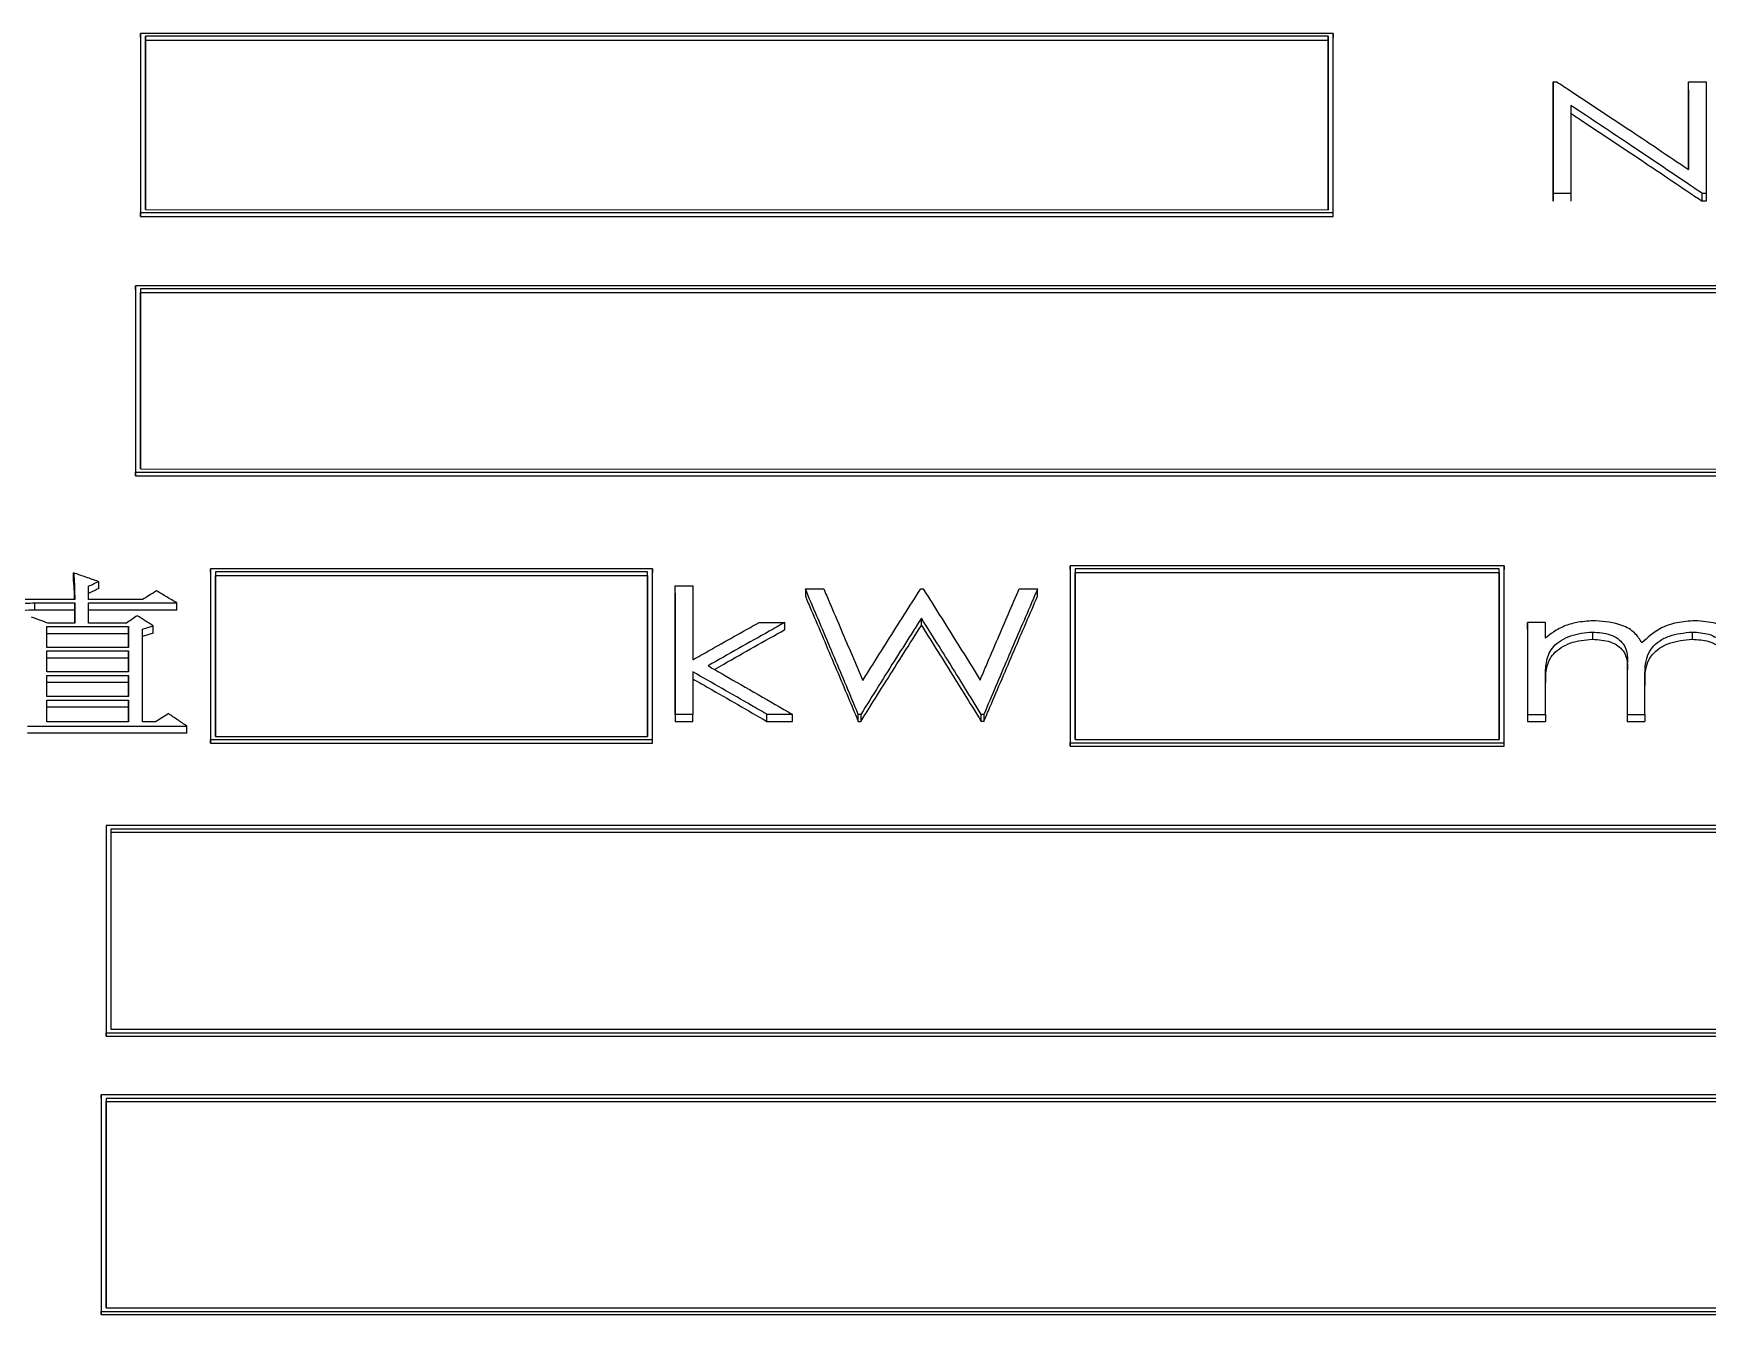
# Model space of a CAD drawing. Header units: millimetres. Extents: x 2371 to 4515, y 843 to 2359.
# Drawn here: x 2895.87 to 2912.69, y 2116.85 to 2129.72 of the extents above; entities that cross this region are included whole.
import ezdxf

# ---------------------------------------------------------------- set-up
doc = ezdxf.new("R2010")
doc.units = ezdxf.units.MM

msp = doc.modelspace()

# ---------------------------------------------------------------- linework, layer by layer
at = {"color": 7, "linetype": 'Continuous', "lineweight": 25}
for p, q in [((2896.945, 2129.683), (2896.945, 2129.722)), ((2908.928, 2129.722), (2896.945, 2129.722)), ((2896.945, 2129.683), (2896.945, 2127.885)), ((2908.878, 2129.695), (2896.995, 2129.695)), ((2896.995, 2129.655), (2896.995, 2129.695)), ((2908.878, 2129.695), (2908.878, 2129.655)), ((2908.928, 2129.722), (2908.928, 2129.682)), ((2908.928, 2127.884), (2908.928, 2129.682)), ((2896.995, 2129.655), (2908.878, 2129.655)), ((2911.137, 2128.115), (2911.137, 2129.236)), ((2911.137, 2129.236), (2911.137, 2129.157)), ((2911.137, 2129.236), (2911.175, 2129.236)), ((2911.137, 2129.157), (2911.137, 2128.037)), ((2912.496, 2128.356), (2912.496, 2129.236)), ((2912.496, 2129.236), (2912.676, 2129.236)), ((2912.496, 2129.157), (2912.496, 2129.236)), ((2912.496, 2129.157), (2912.496, 2128.356)), ((2912.676, 2129.236), (2912.676, 2128.115)), ((2911.317, 2128.998), (2911.317, 2128.115)), ((2911.137, 2128.037), (2911.137, 2128.115)), ((2911.317, 2128.115), (2911.137, 2128.115)), ((2911.317, 2128.115), (2911.317, 2128.037)), ((2912.635, 2128.037), (2912.635, 2128.115)), ((2912.676, 2128.115), (2912.635, 2128.115)), ((2912.676, 2128.037), (2912.635, 2128.037)), ((2912.676, 2128.115), (2912.676, 2128.037)), ((2896.945, 2127.885), (2896.945, 2127.923)), ((2896.945, 2127.923), (2908.928, 2127.923)), ((2896.945, 2127.885), (2908.928, 2127.884)), ((2896.995, 2127.952), (2908.878, 2127.951)), ((2908.928, 2127.884), (2908.928, 2127.923)), ((2896.895, 2127.149), (2896.895, 2127.187)), ((2919.028, 2127.187), (2896.895, 2127.187)), ((2918.978, 2127.158), (2896.945, 2127.158)), ((2896.945, 2127.12), (2918.978, 2127.12)), ((2896.895, 2125.539), (2896.895, 2125.279)), ((2896.895, 2125.279), (2896.895, 2125.316)), ((2896.895, 2125.316), (2919.028, 2125.316)), ((2896.945, 2125.347), (2918.978, 2125.346)), ((2896.895, 2125.279), (2919.028, 2125.279)), ((2896.274, 2124.231), (2896.274, 2124.304)), ((2897.648, 2124.307), (2897.648, 2124.344)), ((2897.648, 2124.344), (2897.648, 2122.628)), ((2902.089, 2124.343), (2897.648, 2124.344)), ((2897.648, 2124.307), (2897.648, 2122.593)), ((2902.039, 2124.313), (2897.698, 2124.313)), ((2897.698, 2124.313), (2897.698, 2122.66)), ((2902.039, 2122.66), (2902.039, 2124.313)), ((2902.039, 2124.276), (2902.039, 2124.313)), ((2902.089, 2122.628), (2902.089, 2124.343)), ((2902.089, 2124.343), (2902.089, 2124.307)), ((2902.089, 2122.593), (2902.089, 2124.307)), ((2906.285, 2124.338), (2906.285, 2124.374)), ((2906.285, 2124.374), (2906.285, 2122.596)), ((2910.647, 2124.374), (2906.285, 2124.374)), ((2906.285, 2124.338), (2906.285, 2122.561)), ((2910.597, 2124.343), (2906.335, 2124.343)), ((2906.335, 2124.343), (2906.335, 2122.628)), ((2906.335, 2122.628), (2906.335, 2124.307)), ((2906.335, 2124.307), (2910.597, 2124.307)), ((2910.597, 2122.628), (2910.597, 2124.343)), ((2910.597, 2124.307), (2910.597, 2124.343)), ((2910.597, 2124.307), (2910.597, 2122.628)), ((2910.647, 2122.596), (2910.647, 2124.374)), ((2910.647, 2124.374), (2910.647, 2124.338)), ((2910.647, 2122.561), (2910.647, 2124.338)), ((2896.425, 2124.035), (2896.425, 2124.17)), ((2896.523, 2124.217), (2896.523, 2124.144)), ((2897.698, 2122.66), (2897.698, 2124.276)), ((2897.698, 2124.276), (2902.039, 2124.276)), ((2902.039, 2124.276), (2902.039, 2122.66)), ((2902.317, 2122.882), (2902.317, 2124.174)), ((2902.317, 2124.101), (2902.317, 2124.174)), ((2902.317, 2124.174), (2902.496, 2124.174)), ((2902.496, 2124.174), (2902.496, 2123.431)), ((2903.625, 2124.142), (2903.625, 2124.069)), ((2903.625, 2124.142), (2903.81, 2124.142)), ((2904.784, 2124.142), (2904.81, 2124.142)), ((2905.774, 2124.142), (2905.958, 2124.142)), ((2905.958, 2124.069), (2905.958, 2124.142)), ((2896.285, 2124.035), (2895.582, 2124.035)), ((2895.885, 2124.001), (2896.285, 2124.001)), ((2895.885, 2123.929), (2895.885, 2124.001)), ((2896.285, 2124.001), (2896.285, 2123.798)), ((2896.285, 2123.929), (2896.285, 2124.001)), ((2896.966, 2124.035), (2896.425, 2124.035)), ((2896.425, 2124.001), (2897.312, 2124.001)), ((2896.425, 2123.798), (2896.425, 2124.001)), ((2897.312, 2123.929), (2897.312, 2124.001)), ((2902.317, 2124.101), (2902.317, 2122.811)), ((2896.285, 2123.929), (2895.885, 2123.929)), ((2896.285, 2123.798), (2896.014, 2123.798)), ((2896.285, 2123.798), (2896.285, 2123.929)), ((2897.312, 2123.929), (2896.425, 2123.929)), ((2896.804, 2123.798), (2896.425, 2123.798)), ((2903.161, 2123.806), (2903.419, 2123.806)), ((2903.419, 2123.733), (2903.419, 2123.806)), ((2904.791, 2123.776), (2904.791, 2123.848)), ((2910.881, 2123.805), (2910.881, 2122.882)), ((2910.881, 2123.733), (2910.881, 2123.805)), ((2911.06, 2123.805), (2910.881, 2123.805)), ((2911.06, 2123.646), (2911.06, 2123.805)), ((2896.004, 2123.764), (2896.826, 2123.764)), ((2896.004, 2123.553), (2896.004, 2123.764)), ((2896.826, 2123.692), (2896.004, 2123.692)), ((2896.826, 2123.764), (2896.826, 2123.553)), ((2896.826, 2123.692), (2896.826, 2123.764)), ((2896.826, 2123.553), (2896.826, 2123.692)), ((2896.966, 2122.806), (2896.966, 2123.737)), ((2897.074, 2123.699), (2896.966, 2123.665)), ((2897.074, 2123.699), (2897.074, 2123.771)), ((2910.881, 2123.733), (2910.881, 2122.811)), ((2911.533, 2123.709), (2911.533, 2123.637)), ((2912.534, 2123.709), (2912.534, 2123.637)), ((2896.826, 2123.553), (2896.004, 2123.553)), ((2896.004, 2123.519), (2896.826, 2123.519)), ((2896.004, 2123.308), (2896.004, 2123.519)), ((2896.826, 2123.448), (2896.004, 2123.448)), ((2896.826, 2123.519), (2896.826, 2123.308)), ((2896.826, 2123.448), (2896.826, 2123.519)), ((2896.826, 2123.308), (2896.826, 2123.448)), ((2896.826, 2123.308), (2896.004, 2123.308)), ((2896.004, 2123.273), (2896.826, 2123.273)), ((2896.004, 2123.061), (2896.004, 2123.273)), ((2896.826, 2123.273), (2896.826, 2123.061)), ((2896.826, 2123.202), (2896.826, 2123.273)), ((2902.496, 2123.309), (2902.496, 2122.882)), ((2911.06, 2122.882), (2911.06, 2123.272)), ((2911.06, 2123.272), (2911.06, 2123.201)), ((2911.881, 2123.353), (2911.881, 2122.882)), ((2911.881, 2123.353), (2911.881, 2123.282)), ((2911.881, 2123.282), (2911.881, 2122.811)), ((2896.826, 2123.202), (2896.004, 2123.202)), ((2896.826, 2123.061), (2896.826, 2123.202)), ((2912.06, 2122.882), (2912.06, 2123.243)), ((2912.06, 2123.243), (2912.06, 2123.171)), ((2896.826, 2123.061), (2896.004, 2123.061)), ((2896.004, 2123.026), (2896.826, 2123.026)), ((2896.004, 2122.806), (2896.004, 2123.026)), ((2896.826, 2122.955), (2896.004, 2122.955)), ((2896.826, 2123.026), (2896.826, 2122.806)), ((2896.826, 2122.955), (2896.826, 2123.026)), ((2896.826, 2122.806), (2896.826, 2122.955)), ((2896.826, 2122.806), (2896.004, 2122.806)), ((2897.096, 2122.806), (2896.966, 2122.806)), ((2897.41, 2122.694), (2897.41, 2122.764)), ((2902.317, 2122.882), (2902.317, 2122.811)), ((2902.496, 2122.882), (2902.317, 2122.882)), ((2902.317, 2122.811), (2902.496, 2122.811)), ((2902.496, 2122.811), (2902.496, 2122.882)), ((2903.239, 2122.811), (2903.239, 2122.882)), ((2903.496, 2122.882), (2903.239, 2122.882)), ((2903.239, 2122.811), (2903.496, 2122.811)), ((2903.496, 2122.811), (2903.496, 2122.882)), ((2904.157, 2122.811), (2904.157, 2122.882)), ((2904.182, 2122.882), (2904.157, 2122.882)), ((2904.157, 2122.811), (2904.182, 2122.811)), ((2904.182, 2122.882), (2904.182, 2122.811)), ((2905.393, 2122.811), (2905.393, 2122.882)), ((2905.419, 2122.882), (2905.393, 2122.882)), ((2905.419, 2122.811), (2905.393, 2122.811)), ((2905.419, 2122.882), (2905.419, 2122.811)), ((2910.881, 2122.882), (2910.881, 2122.811)), ((2910.881, 2122.882), (2911.06, 2122.882)), ((2910.881, 2122.811), (2911.06, 2122.811)), ((2911.06, 2122.882), (2911.06, 2122.811)), ((2911.881, 2122.882), (2911.881, 2122.811)), ((2911.881, 2122.882), (2912.06, 2122.882)), ((2911.881, 2122.811), (2912.06, 2122.811)), ((2912.06, 2122.882), (2912.06, 2122.811)), ((2897.41, 2122.694), (2895.809, 2122.694)), ((2897.648, 2122.593), (2897.648, 2122.628)), ((2897.648, 2122.628), (2902.089, 2122.628)), ((2897.698, 2122.66), (2902.039, 2122.66)), ((2902.089, 2122.593), (2902.089, 2122.628)), ((2906.285, 2122.561), (2906.285, 2122.596)), ((2906.285, 2122.596), (2910.647, 2122.596)), ((2906.335, 2122.628), (2910.597, 2122.628)), ((2910.647, 2122.561), (2910.647, 2122.596)), ((2897.648, 2122.593), (2902.089, 2122.593)), ((2906.285, 2122.561), (2910.647, 2122.561)), ((2896.6, 2121.765), (2896.6, 2121.73)), ((2918.733, 2121.765), (2896.6, 2121.765)), ((2896.65, 2121.733), (2918.683, 2121.732)), ((2896.65, 2121.698), (2918.683, 2121.698)), ((2896.6, 2120.69), (2896.6, 2120.032)), ((2896.6, 2119.937), (2896.6, 2119.648)), ((2896.6, 2119.648), (2896.6, 2119.682)), ((2896.6, 2119.682), (2918.733, 2119.682)), ((2896.6, 2119.648), (2918.733, 2119.648)), ((2918.683, 2119.716), (2896.65, 2119.716)), ((2896.55, 2119.025), (2896.55, 2119.058)), ((2918.683, 2119.058), (2896.55, 2119.058)), ((2918.633, 2119.024), (2896.6, 2119.024)), ((2896.6, 2119.024), (2896.6, 2118.991)), ((2896.6, 2118.991), (2918.633, 2118.991)), ((2896.55, 2117.154), (2896.55, 2116.853)), ((2896.55, 2116.853), (2896.55, 2116.884)), ((2896.55, 2116.884), (2918.683, 2116.884)), ((2896.6, 2116.919), (2918.633, 2116.919)), ((2896.55, 2116.853), (2918.683, 2116.853))]:
    msp.add_line(p, q, dxfattribs=at)
at = {"color": 7, "linetype": 'Continuous', "lineweight": 25, "flags": 128}
for points in [[(2896.966, 2123.737), (2897.02, 2123.754), (2897.074, 2123.771)], [(2895.809, 2122.764), (2896.403, 2122.764), (2897.41, 2122.764)]]:
    msp.add_lwpolyline(points, dxfattribs=at)
at = {"color": 7, "linetype": 'Continuous', "lineweight": 25}
for points, knots in [([(2896.945, 2129.722), (2896.945, 2129.546), (2896.945, 2129.193), (2896.945, 2128.595), (2896.945, 2128.167), (2896.945, 2127.923)], [0, 0, 0, 0, 0.300085, 0.60017, 1, 1, 1, 1]), ([(2896.995, 2129.695), (2896.995, 2129.518), (2896.995, 2129.165), (2896.995, 2128.585), (2896.995, 2128.177), (2896.995, 2127.952)], [0, 0, 0, 0, 0.30968, 0.61936, 1, 1, 1, 1]), ([(2908.878, 2127.951), (2908.878, 2128.135), (2908.878, 2128.502), (2908.878, 2129.084), (2908.878, 2129.477), (2908.878, 2129.695)], [0, 0, 0, 0, 0.30968, 0.619361, 1, 1, 1, 1]), ([(2908.928, 2127.923), (2908.928, 2128.106), (2908.928, 2128.473), (2908.928, 2129.075), (2908.928, 2129.487), (2908.928, 2129.722)], [0, 0, 0, 0, 0.300085, 0.600171, 1, 1, 1, 1]), ([(2896.995, 2127.952), (2896.995, 2128.087), (2896.995, 2128.37), (2896.995, 2128.941), (2896.995, 2129.369), (2896.995, 2129.655)], [0, 0, 0, 0, 0.2332649, 0.4889095, 1, 1, 1, 1]), ([(2908.878, 2129.655), (2908.878, 2129.512), (2908.878, 2129.228), (2908.878, 2128.663), (2908.878, 2128.234), (2908.878, 2127.951)], [0, 0, 0, 0, 0.255678, 0.511356, 1, 1, 1, 1]), ([(2911.175, 2129.236), (2911.222, 2129.205), (2911.458, 2129.05), (2911.898, 2128.758), (2912.292, 2128.494), (2912.496, 2128.356)], [0, 0, 0, 0, 0.107009, 0.535045, 1, 1, 1, 1]), ([(2912.635, 2128.115), (2912.588, 2128.147), (2912.352, 2128.306), (2911.913, 2128.602), (2911.521, 2128.863), (2911.317, 2128.998)], [0, 0, 0, 0, 0.107249, 0.536248, 1, 1, 1, 1]), ([(2911.317, 2128.919), (2911.364, 2128.888), (2911.6, 2128.732), (2912.039, 2128.439), (2912.431, 2128.175), (2912.635, 2128.037)], [0, 0, 0, 0, 0.107324, 0.536623, 1, 1, 1, 1]), ([(2896.895, 2127.187), (2896.895, 2127.003), (2896.895, 2126.636), (2896.895, 2126.013), (2896.895, 2125.57), (2896.895, 2125.316)], [0, 0, 0, 0, 0.300081, 0.600162, 1, 1, 1, 1]), ([(2896.945, 2127.158), (2896.945, 2126.974), (2896.945, 2126.606), (2896.945, 2126.003), (2896.945, 2125.58), (2896.945, 2125.347)], [0, 0, 0, 0, 0.309921, 0.619841, 1, 1, 1, 1]), ([(2896.945, 2125.347), (2896.945, 2125.488), (2896.945, 2125.782), (2896.945, 2126.377), (2896.945, 2126.823), (2896.945, 2127.12)], [0, 0, 0, 0, 0.234587, 0.489783, 1, 1, 1, 1]), ([(2896.274, 2124.304), (2896.276, 2124.279), (2896.28, 2124.23), (2896.284, 2124.14), (2896.284, 2124.075), (2896.285, 2124.035)], [0, 0, 0, 0, 0.276869, 0.553757, 1, 1, 1, 1]), ([(2896.523, 2124.217), (2896.481, 2124.231), (2896.398, 2124.26), (2896.315, 2124.289), (2896.274, 2124.304)], [0, 0, 0, 0, 0.499999, 1, 1, 1, 1]), ([(2896.284, 2124.035), (2896.284, 2124.036), (2896.284, 2124.061), (2896.282, 2124.127), (2896.277, 2124.191), (2896.274, 2124.231)], [0, 0, 0, 0, 0.01134, 0.390566, 1, 1, 1, 1]), ([(2896.425, 2124.17), (2896.442, 2124.177), (2896.474, 2124.193), (2896.507, 2124.209), (2896.523, 2124.217)], [0, 0, 0, 0, 0.500001, 1, 1, 1, 1]), ([(2896.523, 2124.144), (2896.507, 2124.136), (2896.474, 2124.12), (2896.442, 2124.105), (2896.425, 2124.097)], [0, 0, 0, 0, 0.5, 1, 1, 1, 1]), ([(2897.107, 2124.122), (2897.083, 2124.108), (2897.037, 2124.079), (2896.99, 2124.049), (2896.966, 2124.035)], [0, 0, 0, 0, 0.499999, 1, 1, 1, 1]), ([(2897.312, 2124.001), (2897.278, 2124.021), (2897.21, 2124.062), (2897.141, 2124.102), (2897.107, 2124.122)], [0, 0, 0, 0, 0.5, 1, 1, 1, 1]), ([(2904.157, 2122.882), (2904.137, 2122.929), (2904.037, 2123.168), (2903.86, 2123.59), (2903.702, 2123.96), (2903.625, 2124.142)], [0, 0, 0, 0, 0.1124832, 0.5624214, 1, 1, 1, 1]), ([(2903.81, 2124.142), (2903.83, 2124.096), (2903.888, 2123.959), (2903.983, 2123.738), (2904.094, 2123.476), (2904.166, 2123.306), (2904.201, 2123.221)], [0, 0, 0, 0, 0.149662, 0.448988, 0.724491, 1, 1, 1, 1]), ([(2904.201, 2123.221), (2904.229, 2123.265), (2904.312, 2123.398), (2904.451, 2123.618), (2904.617, 2123.881), (2904.728, 2124.055), (2904.784, 2124.142)], [0, 0, 0, 0, 0.1429198, 0.4287597, 0.714377, 1, 1, 1, 1]), ([(2904.81, 2124.142), (2904.837, 2124.098), (2904.919, 2123.967), (2905.056, 2123.75), (2905.219, 2123.489), (2905.327, 2123.314), (2905.381, 2123.227)], [0, 0, 0, 0, 0.1441148, 0.4323449, 0.7161696, 1, 1, 1, 1]), ([(2905.381, 2123.227), (2905.401, 2123.273), (2905.46, 2123.412), (2905.555, 2123.634), (2905.666, 2123.893), (2905.738, 2124.059), (2905.774, 2124.142)], [0, 0, 0, 0, 0.150485, 0.451455, 0.725725, 1, 1, 1, 1]), ([(2905.958, 2124.142), (2905.938, 2124.095), (2905.837, 2123.862), (2905.657, 2123.444), (2905.497, 2123.067), (2905.419, 2122.882)], [0, 0, 0, 0, 0.112359, 0.561802, 1, 1, 1, 1]), ([(2895.668, 2123.981), (2895.708, 2123.987), (2895.779, 2124), (2895.852, 2124.001), (2895.885, 2124.001)], [0, 0, 0, 0, 0.558835, 1, 1, 1, 1]), ([(2903.625, 2124.069), (2903.645, 2124.022), (2903.744, 2123.789), (2903.922, 2123.371), (2904.079, 2122.996), (2904.157, 2122.811)], [0, 0, 0, 0, 0.112618, 0.563095, 1, 1, 1, 1]), ([(2905.419, 2122.811), (2905.439, 2122.858), (2905.54, 2123.097), (2905.72, 2123.518), (2905.879, 2123.887), (2905.958, 2124.069)], [0, 0, 0, 0, 0.112494, 0.562474, 1, 1, 1, 1]), ([(2895.885, 2123.929), (2895.843, 2123.928), (2895.77, 2123.926), (2895.699, 2123.914), (2895.668, 2123.908)], [0, 0, 0, 0, 0.561085, 1, 1, 1, 1]), ([(2896.014, 2123.798), (2895.987, 2123.808), (2895.933, 2123.829), (2895.879, 2123.849), (2895.852, 2123.859)], [0, 0, 0, 0, 0.5, 1, 1, 1, 1]), ([(2896.912, 2123.873), (2896.894, 2123.86), (2896.858, 2123.835), (2896.822, 2123.811), (2896.804, 2123.798)], [0, 0, 0, 0, 0.499999, 1, 1, 1, 1]), ([(2897.074, 2123.771), (2897.047, 2123.788), (2896.993, 2123.822), (2896.939, 2123.856), (2896.912, 2123.873)], [0, 0, 0, 0, 0.4999992, 1, 1, 1, 1]), ([(2902.496, 2123.431), (2902.549, 2123.46), (2902.686, 2123.538), (2902.907, 2123.663), (2903.077, 2123.758), (2903.161, 2123.806)], [0, 0, 0, 0, 0.236113, 0.618056, 1, 1, 1, 1]), ([(2903.419, 2123.806), (2903.367, 2123.776), (2903.212, 2123.689), (2902.955, 2123.544), (2902.75, 2123.428), (2902.648, 2123.37)], [0, 0, 0, 0, 0.203788, 0.601893, 1, 1, 1, 1]), ([(2904.791, 2123.848), (2904.763, 2123.804), (2904.68, 2123.673), (2904.536, 2123.446), (2904.361, 2123.168), (2904.242, 2122.977), (2904.182, 2122.882)], [0, 0, 0, 0, 0.13729, 0.411869, 0.705931, 1, 1, 1, 1]), ([(2904.182, 2122.811), (2904.21, 2122.855), (2904.294, 2122.989), (2904.437, 2123.217), (2904.612, 2123.495), (2904.732, 2123.682), (2904.791, 2123.776)], [0, 0, 0, 0, 0.137439, 0.412318, 0.706156, 1, 1, 1, 1]), ([(2905.393, 2122.882), (2905.365, 2122.926), (2905.283, 2123.06), (2905.141, 2123.289), (2904.968, 2123.567), (2904.85, 2123.754), (2904.791, 2123.848)], [0, 0, 0, 0, 0.137552, 0.412656, 0.706324, 1, 1, 1, 1]), ([(2904.791, 2123.776), (2904.819, 2123.732), (2904.902, 2123.6), (2905.043, 2123.374), (2905.216, 2123.096), (2905.334, 2122.906), (2905.393, 2122.811)], [0, 0, 0, 0, 0.137702, 0.413107, 0.70655, 1, 1, 1, 1]), ([(2911.263, 2123.775), (2911.22, 2123.754), (2911.144, 2123.718), (2911.086, 2123.668), (2911.06, 2123.646)], [0, 0, 0, 0, 0.564241, 1, 1, 1, 1]), ([(2911.564, 2123.822), (2911.506, 2123.819), (2911.401, 2123.815), (2911.305, 2123.787), (2911.263, 2123.775)], [0, 0, 0, 0, 0.5624379, 1, 1, 1, 1]), ([(2912.03, 2123.6), (2912.008, 2123.635), (2911.965, 2123.706), (2911.805, 2123.8), (2911.656, 2123.813), (2911.564, 2123.822)], [0, 0, 0, 0, 0.269907, 0.547967, 1, 1, 1, 1]), ([(2912.566, 2123.822), (2912.503, 2123.818), (2912.379, 2123.81), (2912.179, 2123.739), (2912.086, 2123.652), (2912.03, 2123.6)], [0, 0, 0, 0, 0.288581, 0.57183, 1, 1, 1, 1]), ([(2913.06, 2123.384), (2913.059, 2123.441), (2913.056, 2123.556), (2912.967, 2123.714), (2912.776, 2123.807), (2912.637, 2123.817), (2912.566, 2123.822)], [0, 0, 0, 0, 0.270601, 0.542796, 0.767549, 1, 1, 1, 1]), ([(2902.711, 2123.334), (2902.742, 2123.352), (2902.876, 2123.427), (2903.112, 2123.561), (2903.317, 2123.676), (2903.419, 2123.733)], [0, 0, 0, 0, 0.133273, 0.566636, 1, 1, 1, 1]), ([(2911.06, 2123.272), (2911.062, 2123.322), (2911.065, 2123.422), (2911.116, 2123.548), (2911.215, 2123.627), (2911.342, 2123.69), (2911.457, 2123.702), (2911.533, 2123.709)], [0, 0, 0, 0, 0.241257, 0.4833865, 0.613214, 0.7463276, 1, 1, 1, 1]), ([(2911.06, 2123.201), (2911.062, 2123.251), (2911.065, 2123.35), (2911.116, 2123.476), (2911.215, 2123.555), (2911.342, 2123.618), (2911.457, 2123.63), (2911.533, 2123.637)], [0, 0, 0, 0, 0.24113, 0.483163, 0.612992, 0.746152, 1, 1, 1, 1]), ([(2911.533, 2123.709), (2911.595, 2123.704), (2911.688, 2123.697), (2911.79, 2123.646), (2911.892, 2123.543), (2911.886, 2123.437), (2911.881, 2123.353)], [0, 0, 0, 0, 0.25507, 0.388384, 0.517307, 1, 1, 1, 1]), ([(2911.533, 2123.637), (2911.595, 2123.632), (2911.688, 2123.625), (2911.79, 2123.574), (2911.892, 2123.471), (2911.886, 2123.365), (2911.881, 2123.282)], [0, 0, 0, 0, 0.25526, 0.388622, 0.517537, 1, 1, 1, 1]), ([(2912.06, 2123.243), (2912.06, 2123.352), (2912.059, 2123.491), (2912.203, 2123.621), (2912.333, 2123.689), (2912.455, 2123.701), (2912.534, 2123.709)], [0, 0, 0, 0, 0.4822, 0.612023, 0.745366, 1, 1, 1, 1]), ([(2912.06, 2123.171), (2912.06, 2123.281), (2912.059, 2123.42), (2912.203, 2123.549), (2912.333, 2123.617), (2912.455, 2123.629), (2912.534, 2123.637)], [0, 0, 0, 0, 0.481974, 0.611795, 0.745183, 1, 1, 1, 1]), ([(2912.534, 2123.709), (2912.592, 2123.705), (2912.68, 2123.7), (2912.78, 2123.655), (2912.855, 2123.594), (2912.879, 2123.497), (2912.88, 2123.422), (2912.881, 2123.385)], [0, 0, 0, 0, 0.2547873, 0.3882784, 0.5177155, 0.7588147, 1, 1, 1, 1]), ([(2912.534, 2123.637), (2912.592, 2123.633), (2912.68, 2123.628), (2912.78, 2123.583), (2912.855, 2123.523), (2912.879, 2123.425), (2912.88, 2123.35), (2912.881, 2123.313)], [0, 0, 0, 0, 0.25497, 0.388514, 0.517951, 0.758942, 1, 1, 1, 1]), ([(2903.239, 2122.882), (2903.187, 2122.912), (2903.037, 2122.998), (2902.789, 2123.141), (2902.594, 2123.253), (2902.496, 2123.309)], [0, 0, 0, 0, 0.210801, 0.6054, 1, 1, 1, 1]), ([(2902.648, 2123.37), (2902.7, 2123.34), (2902.868, 2123.244), (2903.15, 2123.081), (2903.381, 2122.948), (2903.496, 2122.882)], [0, 0, 0, 0, 0.184797, 0.592397, 1, 1, 1, 1]), ([(2902.496, 2123.238), (2902.549, 2123.208), (2902.698, 2123.122), (2902.946, 2122.98), (2903.141, 2122.867), (2903.239, 2122.811)], [0, 0, 0, 0, 0.210912, 0.605455, 1, 1, 1, 1]), ([(2897.226, 2122.889), (2897.204, 2122.875), (2897.161, 2122.847), (2897.118, 2122.82), (2897.096, 2122.806)], [0, 0, 0, 0, 0.499999, 1, 1, 1, 1]), ([(2897.41, 2122.764), (2897.379, 2122.785), (2897.318, 2122.827), (2897.257, 2122.868), (2897.226, 2122.889)], [0, 0, 0, 0, 0.5, 1, 1, 1, 1]), ([(2896.6, 2121.765), (2896.6, 2121.56), (2896.6, 2121.149), (2896.6, 2120.456), (2896.6, 2119.963), (2896.6, 2119.682)], [0, 0, 0, 0, 0.300081, 0.600162, 1, 1, 1, 1]), ([(2896.65, 2119.716), (2896.65, 2119.927), (2896.65, 2120.349), (2896.65, 2121.022), (2896.65, 2121.48), (2896.65, 2121.733)], [0, 0, 0, 0, 0.3099206, 0.6198411, 1, 1, 1, 1]), ([(2896.65, 2119.716), (2896.65, 2119.875), (2896.65, 2120.204), (2896.65, 2120.868), (2896.65, 2121.366), (2896.65, 2121.698)], [0, 0, 0, 0, 0.237543, 0.491754, 1, 1, 1, 1]), ([(2896.55, 2119.058), (2896.55, 2118.843), (2896.55, 2118.414), (2896.55, 2117.691), (2896.55, 2117.177), (2896.55, 2116.884)], [0, 0, 0, 0, 0.300081, 0.600162, 1, 1, 1, 1]), ([(2896.6, 2119.024), (2896.6, 2118.809), (2896.6, 2118.38), (2896.6, 2117.679), (2896.6, 2117.189), (2896.6, 2116.919)], [0, 0, 0, 0, 0.309921, 0.619841, 1, 1, 1, 1]), ([(2896.6, 2116.919), (2896.6, 2117.086), (2896.6, 2117.431), (2896.6, 2118.124), (2896.6, 2118.644), (2896.6, 2118.991)], [0, 0, 0, 0, 0.238721, 0.492538, 1, 1, 1, 1])]:
    msp.add_open_spline(points, degree=3, knots=knots, dxfattribs=at)

doc.saveas('drawing.dxf')
